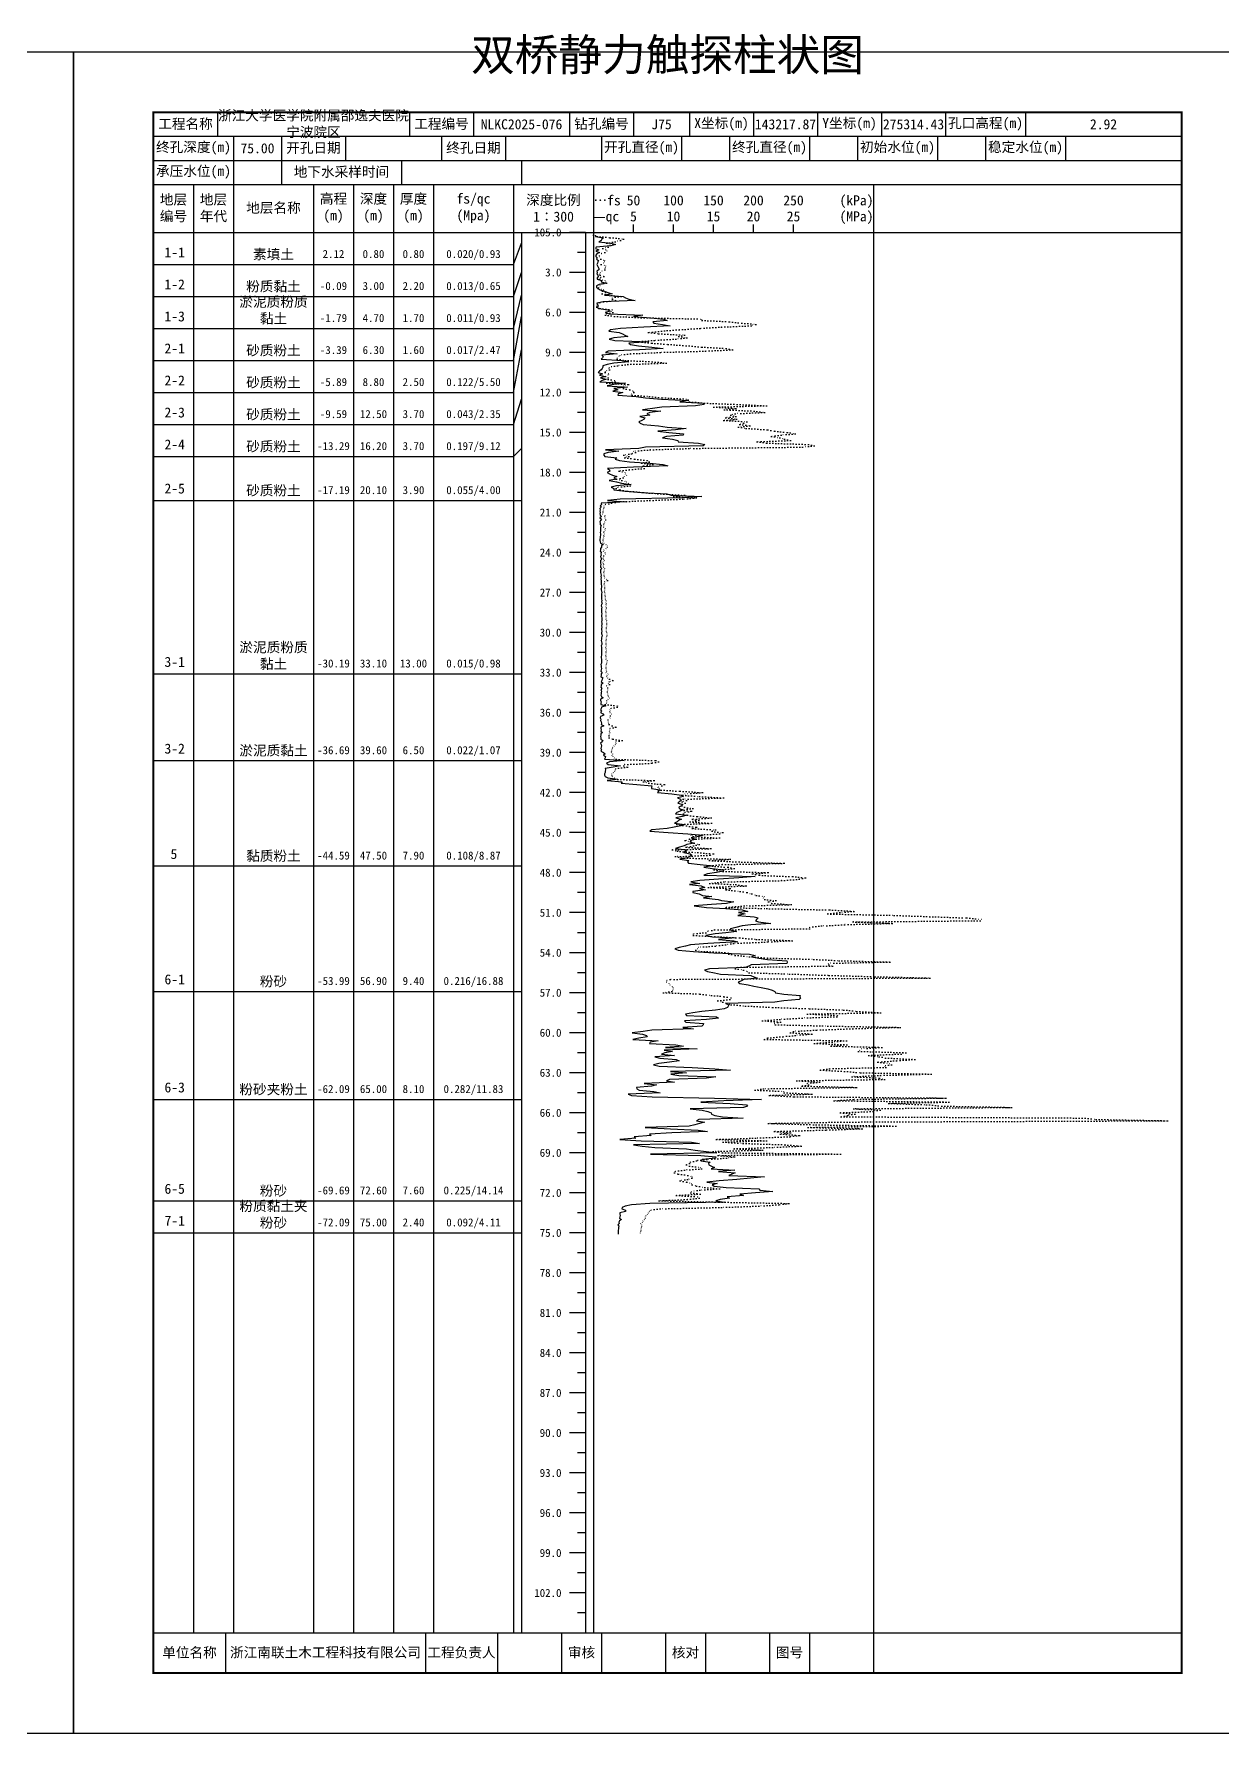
# Model space of a CAD drawing. Extents: x 297 to 65340, y 0 to 425.
# Drawn here: x 22265.1 to 22562.1, y 0 to 424.6 of the extents above; entities that cross this region are included whole.
import ezdxf
from ezdxf.enums import TextEntityAlignment as Align

# ---------------------------------------------------------------- set-up
doc = ezdxf.new("R2010")
doc.units = 0
doc.linetypes.add('DOT', pattern=[6.35, 0, -6.35])
doc.layers.add('FRAME', color=7, linetype='CONTINUOUS')
doc.layers.add('STRATUM', color=7, linetype='CONTINUOUS')
doc.styles.add('ST', font='')
doc.styles.get('ST').set_extended_font_data('SimSun')

msp = doc.modelspace()

# ---------------------------------------------------------------- linework, layer by layer
at = {"layer": 'FRAME', "color": 245, "linetype": 'Continuous'}
for points in [[(21978, 0), (22275, 0), (22275, 420), (21978, 420)], [(22275, 0), (22572, 0), (22572, 420), (22275, 420)]]:
    msp.add_lwpolyline(points, close=True, dxfattribs=at)
at = {"layer": 'FRAME', "linetype": 'Continuous', "const_width": 0.5}
msp.add_lwpolyline([(22295, 15), (22552, 15), (22552, 405), (22295, 405)], close=True, dxfattribs=at)
at = {"layer": 'FRAME', "color": 0, "linetype": 'Continuous'}
for points in [[(22311, 405), (22311, 399)], [(22359, 405), (22359, 399)], [(22375, 405), (22375, 399)], [(22399, 405), (22399, 399)], [(22415, 405), (22415, 399)], [(22429, 405), (22429, 399)], [(22445, 405), (22445, 399)], [(22461, 405), (22461, 399)], [(22477, 405), (22477, 399)], [(22493, 405), (22493, 399)], [(22513, 405), (22513, 399)], [(22552, 405), (22552, 399)], [(22295, 399), (22552, 399)], [(22315, 399), (22315, 393)], [(22327, 399), (22327, 393)], [(22343, 399), (22343, 393)], [(22367, 399), (22367, 393)], [(22383, 399), (22383, 393)], [(22407, 399), (22407, 393)], [(22427, 399), (22427, 393)], [(22439, 399), (22439, 393)], [(22459, 399), (22459, 393)], [(22471, 399), (22471, 393)], [(22491, 399), (22491, 393)], [(22503, 399), (22503, 393)], [(22523, 399), (22523, 393)], [(22552, 399), (22552, 393)], [(22295, 393), (22552, 393)], [(22315, 393), (22315, 387)], [(22327, 393), (22327, 387)], [(22357, 393), (22357, 387)], [(22387, 393), (22387, 387)], [(22295, 387), (22552, 387)], [(22305, 387), (22305, 25)], [(22315, 387), (22315, 25)], [(22335, 387), (22335, 25)], [(22345, 387), (22345, 25)], [(22355, 387), (22355, 25)], [(22365, 387), (22365, 25)], [(22385, 387), (22385, 25)], [(22405, 387), (22405, 25)], [(22475, 387), (22475, 25)], [(22295, 375), (22552, 375)], [(22387, 375), (22387, 25)], [(22403, 375), (22403, 25)], [(22415, 375), (22415, 377)], [(22425, 375), (22425, 377)], [(22435, 375), (22435, 377)], [(22445, 375), (22445, 377)], [(22455, 375), (22455, 377)], [(22295, 25), (22552, 25)], [(22313, 25), (22313, 15)], [(22363, 25), (22363, 15)], [(22381, 25), (22381, 15)], [(22397, 25), (22397, 15)], [(22407, 25), (22407, 15)], [(22423, 25), (22423, 15)], [(22433, 25), (22433, 15)], [(22449, 25), (22449, 15)], [(22459, 25), (22459, 15)], [(22475, 25), (22475, 15)]]:
    msp.add_lwpolyline(points, dxfattribs=at)
at = {"layer": 'STRATUM', "linetype": 'Continuous'}
for points in [[(22403, 375), (22399, 375)], [(22405.38, 374.33), (22405.52, 374), (22407.46, 373.67), (22407.06, 373.33), (22406.9, 373), (22406.36, 372.67), (22409.3, 372.33), (22410.48, 372), (22409.32, 371.67), (22405.7, 371.33), (22405.5, 371), (22406.32, 370.67), (22405.56, 370.33), (22406.46, 370), (22405.86, 369.67), (22405.56, 369.33), (22405.58, 369), (22405.94, 368.67), (22405.74, 368.33), (22406.22, 368), (22406.08, 367.67), (22406, 367.33), (22405.84, 367), (22406.02, 366.67), (22406.2, 366.33), (22406.34, 366), (22406.3, 365.67), (22405.86, 365.33), (22405.9, 365), (22405.8, 364.67), (22406.06, 364.33), (22406.16, 364), (22405.92, 363.67), (22405.88, 363.33), (22407.02, 363), (22406.88, 362.67), (22408.2, 362.33), (22406.38, 362), (22405.78, 361.67), (22405.76, 361.33), (22406.16, 361), (22406.66, 360.67), (22407.76, 360.33), (22408.62, 360), (22409.64, 359.67), (22407.78, 359.33), (22412.38, 359), (22413.02, 358.67), (22413.8, 358.33), (22415.38, 358), (22407.42, 357.67), (22405.84, 357.33), (22405.92, 357), (22406.22, 356.67), (22405.88, 356.33), (22406.32, 356), (22408.58, 355.67), (22409.14, 355.33), (22407.92, 355), (22408.92, 354.67), (22417.36, 354.33), (22415, 354), (22419.36, 353.67), (22422.6, 353.33), (22423.4, 353), (22419.82, 352.67), (22420.12, 352.33), (22422.28, 352), (22424.16, 351.67), (22417.62, 351.33), (22411.72, 351), (22409.22, 350.67), (22408.86, 350.33), (22411.42, 350), (22412.26, 349.67), (22412.8, 349.33), (22413.62, 349), (22410.1, 348.67), (22408.88, 348.33), (22410.36, 348), (22418.8, 347.67), (22413.8, 347.33), (22414.24, 347), (22416.28, 346.67), (22419.56, 346.33), (22422.38, 346), (22416.54, 345.67), (22408.68, 345.33), (22407.98, 345), (22410.94, 344.67), (22407.08, 344.33), (22407.42, 344), (22407.26, 343.67), (22406.94, 343.33), (22412.18, 343), (22413.82, 342.67), (22410.08, 342.33), (22408.44, 342), (22407.32, 341.67), (22407.32, 341.33), (22407.16, 341), (22406.9, 340.67), (22406.52, 340.33), (22406.18, 340), (22407.22, 339.67), (22406.5, 339.33), (22408.02, 339), (22406.76, 338.67), (22408.14, 338.33), (22407.18, 338), (22406.6, 337.67), (22412.96, 337.33), (22410.08, 337), (22408.4, 336.67), (22413.46, 336.33), (22410.06, 336), (22411.08, 335.67), (22409.8, 335.33), (22412.32, 335), (22411.16, 334.67), (22411.06, 334.33), (22415.68, 334), (22417.96, 333.67), (22421.98, 333.33), (22428.86, 333), (22426.58, 332.67), (22432.44, 332.33), (22432.66, 332), (22430.46, 331.67), (22422.06, 331.33), (22419.74, 331), (22417.26, 330.67), (22421.86, 330.33), (22419.06, 330), (22418.32, 329.67), (22419.1, 329.33), (22416.58, 329), (22417.8, 328.67), (22417.7, 328.33), (22417.08, 328), (22416.3, 327.67), (22416.7, 327.33), (22417.44, 327), (22421.28, 326.67), (22423.38, 326.33), (22428.2, 326), (22425.46, 325.67), (22421.08, 325.33), (22423.86, 325), (22427.52, 324.67), (22427.4, 324.33), (22423.28, 324), (22422.26, 323.67), (22424.76, 323.33), (22426.1, 323), (22426.2, 322.67), (22431.24, 322.33), (22432.82, 322), (22432.42, 321.67), (22417.96, 321.33), (22416.36, 321), (22408.04, 320.67), (22411.34, 320.33), (22408.64, 320), (22407.56, 319.67), (22407.6, 319.33), (22407.84, 319), (22410.8, 318.67), (22410.42, 318.33), (22411.54, 318), (22414.04, 317.67), (22419.12, 317.33), (22422.32, 317), (22423.56, 316.67), (22414.96, 316.33), (22408.46, 316), (22408.96, 315.67), (22409.06, 315.33), (22408.38, 315), (22409.02, 314.67), (22409.78, 314.33), (22410.82, 314), (22410.12, 313.67), (22410.64, 313.33), (22408.88, 313), (22410.72, 312.67), (22411.98, 312.33), (22414.4, 312), (22410.78, 311.67), (22409.38, 311.33), (22410.12, 311), (22410.06, 310.67), (22412.9, 310.33), (22417.02, 310), (22423.32, 309.67), (22424.44, 309.33), (22432.06, 309), (22427.4, 308.67), (22411.7, 308.33), (22408.52, 308), (22413.14, 307.67), (22406.88, 307.33), (22407.04, 307), (22406.68, 306.67), (22406.92, 306.33), (22406.6, 306), (22406.66, 305.67), (22406.62, 305.33), (22406.68, 305), (22406.6, 304.67), (22406.64, 304.33), (22407.04, 304), (22406.62, 303.67), (22406.96, 303.33), (22406.72, 303), (22406.6, 302.67), (22406.66, 302.33), (22406.66, 302), (22406.88, 301.67), (22406.74, 301.33), (22406.72, 301), (22406.76, 300.67), (22406.76, 300.33), (22406.66, 300), (22406.76, 299.67), (22406.76, 299.33), (22406.66, 299), (22406.64, 298.67), (22406.58, 298.33), (22406.6, 298), (22406.64, 297.67), (22406.76, 297.33), (22407.44, 297), (22407, 296.67), (22406.96, 296.33), (22406.76, 296), (22406.78, 295.67), (22406.68, 295.33), (22406.92, 295), (22406.84, 294.67), (22406.92, 294.33), (22406.74, 294), (22406.84, 293.67), (22407.1, 293.33), (22406.72, 293), (22406.76, 292.67), (22406.72, 292.33), (22406.84, 292), (22406.78, 291.67), (22406.74, 291.33), (22407.1, 291), (22406.74, 290.67), (22406.76, 290.33), (22406.78, 290), (22406.82, 289.67), (22406.88, 289.33), (22406.84, 289), (22406.92, 288.67), (22406.86, 288.33), (22406.94, 288), (22406.92, 287.67), (22406.92, 287.33), (22406.94, 287), (22406.96, 286.67), (22406.96, 286.33), (22406.92, 286), (22406.92, 285.67), (22406.98, 285.33), (22407.08, 285), (22406.98, 284.67), (22407, 284.33), (22407.02, 284), (22407, 283.67), (22407.02, 283.33), (22407.06, 283), (22407.02, 282.67), (22407.14, 282.33), (22407.04, 282), (22406.92, 281.67), (22407.1, 281.33), (22406.98, 281), (22407.02, 280.67), (22406.98, 280.33), (22407, 280), (22407.08, 279.67), (22407.02, 279.33), (22406.98, 279), (22407.06, 278.67), (22407.1, 278.33), (22407.08, 278), (22407.04, 277.67), (22407.06, 277.33), (22407.1, 277), (22407, 276.67), (22407.08, 276.33), (22407.04, 276), (22407.02, 275.67), (22407.06, 275.33), (22407.02, 275), (22407.02, 274.67), (22407.16, 274.33), (22407.08, 274), (22407.02, 273.67), (22406.98, 273.33), (22406.92, 273), (22406.98, 272.67), (22407.06, 272.33), (22407.06, 272), (22406.92, 271.67), (22406.96, 271.33), (22407, 271), (22406.98, 270.67), (22407, 270.33), (22407, 270), (22406.96, 269.67), (22407.02, 269.33), (22406.94, 269), (22406.92, 268.67), (22406.98, 268.33), (22407.02, 268), (22407.02, 267.67), (22406.98, 267.33), (22406.86, 267), (22406.92, 266.67), (22406.88, 266.33), (22407, 266), (22406.9, 265.67), (22406.82, 265.33), (22407.16, 265), (22406.92, 264.67), (22406.94, 264.33), (22406.84, 264), (22407.36, 263.67), (22407.16, 263.33), (22407.12, 263), (22406.9, 262.67), (22407.44, 262.33), (22406.9, 262), (22406.88, 261.67), (22406.86, 261.33), (22407.08, 261), (22406.82, 260.67), (22406.98, 260.33), (22406.92, 260), (22406.92, 259.67), (22406.86, 259.33), (22407.04, 259), (22407.38, 258.67), (22406.78, 258.33), (22406.74, 258), (22406.88, 257.67), (22406.82, 257.33), (22406.84, 257), (22408.08, 256.67), (22406.96, 256.33), (22406.88, 256), (22406.76, 255.67), (22406.96, 255.33), (22406.76, 255), (22407.32, 254.67), (22407.56, 254.33), (22406.72, 254), (22406.66, 253.67), (22406.8, 253.33), (22406.74, 253), (22406.88, 252.67), (22407.02, 252.33), (22406.88, 252), (22407.58, 251.67), (22406.86, 251.33), (22406.86, 251), (22406.88, 250.67), (22406.82, 250.33), (22407.24, 250), (22406.84, 249.67), (22406.8, 249.33), (22406.74, 249), (22406.84, 248.67), (22406.8, 248.33), (22407.36, 248), (22407.16, 247.67), (22406.76, 247.33), (22406.94, 247), (22406.98, 246.67), (22406.9, 246.33), (22406.84, 246), (22406.98, 245.67), (22406.82, 245.33), (22407.52, 245), (22407.94, 244.67), (22407.54, 244.33), (22408, 244), (22407.88, 243.67), (22407.76, 243.33), (22412.64, 243), (22409.04, 242.67), (22408.26, 242.33), (22408.68, 242), (22411.76, 241.67), (22409.92, 241.33), (22407.94, 241), (22407.98, 240.67), (22407.92, 240.33), (22407.88, 240), (22407.72, 239.67), (22407.74, 239.33), (22407.9, 239), (22408.56, 238.67), (22411, 238.33), (22408.42, 238), (22412.16, 237.67), (22411.92, 237.33), (22415.82, 237), (22419.56, 236.67), (22419.46, 236.33), (22419.46, 236), (22421.68, 235.67), (22421.26, 235.33), (22421.04, 235), (22424.6, 234.67), (22427.02, 234.33), (22427.52, 234), (22426, 233.67), (22426.72, 233.33), (22426.92, 233), (22426.4, 232.67), (22426.06, 232.33), (22427.3, 232), (22427, 231.67), (22426.3, 231.33), (22426.4, 231), (22427.36, 230.67), (22426.68, 230.33), (22425.82, 230), (22425.52, 229.67), (22428.44, 229.33), (22427.18, 229), (22425.6, 228.67), (22426.96, 228.33), (22426.26, 228), (22425.92, 227.67), (22425.26, 227.33), (22427.82, 227), (22426.8, 226.67), (22425.16, 226.33), (22423.44, 226), (22419.56, 225.67), (22419.1, 225.33), (22423.7, 225), (22428.56, 224.67), (22432.36, 224.33), (22431.3, 224), (22429.4, 223.67), (22430.82, 223.33), (22429.36, 223), (22429.12, 222.67), (22430.18, 222.33), (22428.34, 222), (22427.66, 221.67), (22426.46, 221.33), (22425.46, 221), (22428.4, 220.67), (22428, 220.33), (22427.62, 220), (22429.16, 219.67), (22429.6, 219.33), (22429.1, 219), (22428.38, 218.67), (22426.6, 218.33), (22428.8, 218), (22428.5, 217.67), (22428.72, 217.33), (22431.68, 217), (22434.84, 216.67), (22432.62, 216.33), (22434.7, 216), (22437.62, 215.67), (22437.38, 215.33), (22435.72, 215), (22433.5, 214.67), (22432.58, 214.33), (22445.38, 214), (22441.3, 213.67), (22436.28, 213.33), (22431.62, 213), (22429.32, 212.67), (22431.62, 212.33), (22429, 212), (22431.92, 211.67), (22432.82, 211.33), (22431.5, 211), (22432.96, 210.67), (22429.82, 210.33), (22429.84, 210), (22431.42, 209.67), (22432.28, 209.33), (22434.62, 209), (22432.52, 208.67), (22436.16, 208.33), (22437.04, 208), (22440.06, 207.67), (22438.22, 207.33), (22434.54, 207), (22430.14, 206.67), (22433.26, 206.33), (22438.08, 206), (22442.18, 205.67), (22443.58, 205.33), (22441.28, 205), (22442.88, 204.67), (22441.06, 204.33), (22445.2, 204), (22446.18, 203.67), (22445.76, 203.33), (22445.5, 203), (22446.22, 202.67), (22449.34, 202.33), (22444.3, 202), (22442.2, 201.67), (22440.6, 201.33), (22439.24, 201), (22439.14, 200.67), (22440.76, 200.33), (22438.06, 200), (22435.44, 199.67), (22433.12, 199.33), (22434.78, 199), (22440.42, 198.67), (22436.24, 198.33), (22440.08, 198), (22441.12, 197.67), (22433.56, 197.33), (22429.22, 197), (22428, 196.67), (22426.42, 196.33), (22425.36, 196), (22426.16, 195.67), (22429.98, 195.33), (22435.12, 195), (22444.04, 194.67), (22445.44, 194.33), (22444.48, 194), (22446.34, 193.67), (22448.5, 193.33), (22453.32, 193), (22453.4, 192.67), (22453.34, 192.33), (22444.4, 192), (22443.82, 191.67), (22442.92, 191.33), (22433.98, 191), (22432.76, 190.67), (22433.54, 190.33), (22435.28, 190), (22436.78, 189.67), (22444.3, 189.33), (22445.08, 189), (22445.98, 188.67), (22442.6, 188.33), (22441.96, 188), (22441.18, 187.67), (22441.62, 187.33), (22443.66, 187), (22445.12, 186.67), (22446.9, 186.33), (22448.56, 186), (22449.7, 185.67), (22450.3, 185.33), (22450.5, 185), (22452.6, 184.67), (22456.7, 184.33), (22456.56, 184), (22456.74, 183.67), (22456.4, 183.33), (22452.6, 183), (22450.3, 182.67), (22438.08, 182.33), (22438.82, 182), (22438.7, 181.67), (22438.46, 181.33), (22437.66, 181), (22435.54, 180.67), (22432.06, 180.33), (22429.84, 180), (22428, 179.67), (22428.28, 179.33), (22435.78, 179), (22436.28, 178.67), (22433.22, 178.33), (22427.74, 178), (22428.12, 177.67), (22432.48, 177.33), (22432.4, 177), (22432.1, 176.67), (22427.3, 176.33), (22429.98, 176), (22419.6, 175.67), (22417.42, 175.33), (22414.64, 175), (22417.22, 174.67), (22418.24, 174.33), (22418.38, 174), (22416.34, 173.67), (22414.86, 173.33), (22421.16, 173), (22419.16, 172.67), (22418.98, 172.33), (22425.6, 172), (22427.52, 171.67), (22422.96, 171.33), (22430.94, 171), (22422.68, 170.67), (22424.72, 170.33), (22422.82, 170), (22422, 169.67), (22425.28, 169.33), (22420.34, 169), (22421.62, 168.67), (22425.66, 168.33), (22426.4, 168), (22424, 167.67), (22421.34, 167.33), (22419.96, 167), (22421.38, 166.67), (22429.64, 166.33), (22435.3, 166), (22439.26, 165.67), (22424.22, 165.33), (22428.28, 165), (22424.3, 164.67), (22426.3, 164.33), (22435.62, 164), (22433.24, 163.67), (22424, 163.33), (22423.22, 163), (22425.22, 162.67), (22417.68, 162.33), (22420.72, 162), (22419.46, 161.67), (22415.76, 161.33), (22415.82, 161), (22416.44, 160.67), (22420.08, 160.33), (22421.64, 160), (22413.66, 159.67), (22414.54, 159.33), (22419.68, 159), (22435.24, 158.67), (22447, 158.33), (22437.6, 158), (22431.8, 157.67), (22439.2, 157.33), (22443.28, 157), (22443.5, 156.67), (22442.5, 156.33), (22429.2, 156), (22432.14, 155.67), (22433.6, 155.33), (22434.44, 155), (22434.54, 154.67), (22435.32, 154.33), (22437.26, 154), (22442.4, 153.67), (22431.3, 153.33), (22430.78, 153), (22432.72, 152.67), (22431.46, 152.33), (22430.36, 152), (22428.94, 151.67), (22417.88, 151.33), (22424.22, 151), (22431.2, 150.67), (22433.5, 150.33), (22424.6, 150), (22418.96, 149.67), (22419.38, 149.33), (22415.2, 149), (22415.6, 148.67), (22411.56, 148.33), (22416.94, 148), (22429.46, 147.67), (22431.46, 147.33), (22415, 147), (22417.14, 146.67), (22420.32, 146.33), (22428.28, 146), (22430.44, 145.67), (22433.18, 145.33), (22435.86, 145), (22419.28, 144.67), (22431.8, 144.33), (22435.6, 144), (22435.52, 143.67), (22432.26, 143.33), (22431.8, 143), (22434.2, 142.67), (22433.74, 142.33), (22433.8, 142), (22434.46, 141.67), (22435.24, 141.33), (22434.42, 141), (22440.36, 140.67), (22436.26, 140.33), (22440.42, 140), (22439.6, 139.67), (22438.8, 139.33), (22447.74, 139), (22444.22, 138.67), (22440.82, 138.33), (22436.4, 138), (22433.34, 137.67), (22435.92, 137.33), (22434.7, 137), (22435.14, 136.67), (22438.14, 136.33), (22446.36, 136), (22446.6, 135.67), (22449.82, 135.33), (22445.5, 135), (22441.62, 134.67), (22442.54, 134.33), (22438.38, 134), (22439.04, 133.67), (22436.66, 133.33), (22435.58, 133), (22437.74, 132.67), (22419.12, 132.33), (22414.46, 132), (22412.94, 131.67), (22412.14, 131.33), (22412.12, 131), (22412.98, 130.67), (22413.02, 130.33), (22411.6, 130), (22411.6, 129.67), (22411.64, 129.33), (22411.6, 129), (22411.48, 128.67), (22412.02, 128.33), (22411.54, 128), (22411.36, 127.67), (22411.42, 127.33), (22411.1, 127), (22411.32, 126.67), (22411.22, 126.33), (22411.24, 126), (22411.2, 125.67), (22411.18, 125.33), (22411.16, 125), (22411.14, 124.67)], [(22385, 367), (22387, 372.33)], [(22403, 370), (22401, 370)], [(22295, 367), (22305, 367)], [(22305, 367), (22315, 367)], [(22315, 367), (22335, 367)], [(22335, 367), (22345, 367)], [(22345, 367), (22355, 367)], [(22355, 367), (22365, 367)], [(22365, 367), (22385, 367)], [(22385, 359), (22387, 365)], [(22403, 365), (22399, 365)], [(22295, 359), (22305, 359)], [(22305, 359), (22315, 359)], [(22315, 359), (22335, 359)], [(22335, 359), (22345, 359)], [(22345, 359), (22355, 359)], [(22355, 359), (22365, 359)], [(22365, 359), (22385, 359)], [(22385, 351), (22387, 359.33)], [(22403, 360), (22401, 360)], [(22385, 343), (22387, 354)], [(22403, 355), (22399, 355)], [(22295, 351), (22305, 351)], [(22305, 351), (22315, 351)], [(22315, 351), (22335, 351)], [(22335, 351), (22345, 351)], [(22345, 351), (22355, 351)], [(22355, 351), (22365, 351)], [(22365, 351), (22385, 351)], [(22403, 350), (22401, 350)], [(22385, 335), (22387, 345.67)], [(22403, 345), (22399, 345)], [(22295, 343), (22305, 343)], [(22305, 343), (22315, 343)], [(22315, 343), (22335, 343)], [(22335, 343), (22345, 343)], [(22345, 343), (22355, 343)], [(22355, 343), (22365, 343)], [(22365, 343), (22385, 343)], [(22403, 340), (22401, 340)], [(22295, 335), (22305, 335)], [(22305, 335), (22315, 335)], [(22315, 335), (22335, 335)], [(22335, 335), (22345, 335)], [(22345, 335), (22355, 335)], [(22355, 335), (22365, 335)], [(22365, 335), (22385, 335)], [(22385, 327), (22387, 333.33)], [(22403, 335), (22399, 335)], [(22295, 327), (22305, 327)], [(22305, 327), (22315, 327)], [(22315, 327), (22335, 327)], [(22335, 327), (22345, 327)], [(22345, 327), (22355, 327)], [(22355, 327), (22365, 327)], [(22365, 327), (22385, 327)], [(22403, 330), (22401, 330)], [(22403, 325), (22399, 325)], [(22295, 319), (22305, 319)], [(22305, 319), (22315, 319)], [(22315, 319), (22335, 319)], [(22335, 319), (22345, 319)], [(22345, 319), (22355, 319)], [(22355, 319), (22365, 319)], [(22365, 319), (22385, 319)], [(22385, 319), (22387, 321)], [(22403, 320), (22401, 320)], [(22403, 315), (22399, 315)], [(22403, 310), (22401, 310)], [(22295, 308), (22305, 308)], [(22305, 308), (22315, 308)], [(22315, 308), (22335, 308)], [(22335, 308), (22345, 308)], [(22345, 308), (22355, 308)], [(22355, 308), (22365, 308)], [(22365, 308), (22385, 308)], [(22385, 308), (22387, 308)], [(22403, 305), (22399, 305)], [(22403, 300), (22401, 300)], [(22403, 295), (22399, 295)], [(22403, 290), (22401, 290)], [(22403, 285), (22399, 285)], [(22403, 280), (22401, 280)], [(22403, 275), (22399, 275)], [(22403, 270), (22401, 270)], [(22295, 264.67), (22305, 264.67)], [(22305, 264.67), (22315, 264.67)], [(22315, 264.67), (22335, 264.67)], [(22335, 264.67), (22345, 264.67)], [(22345, 264.67), (22355, 264.67)], [(22355, 264.67), (22365, 264.67)], [(22365, 264.67), (22385, 264.67)], [(22385, 264.67), (22387, 264.67)], [(22403, 265), (22399, 265)], [(22403, 260), (22401, 260)], [(22403, 255), (22399, 255)], [(22403, 250), (22401, 250)], [(22295, 243), (22305, 243)], [(22305, 243), (22315, 243)], [(22315, 243), (22335, 243)], [(22335, 243), (22345, 243)], [(22345, 243), (22355, 243)], [(22355, 243), (22365, 243)], [(22365, 243), (22385, 243)], [(22385, 243), (22387, 243)], [(22403, 245), (22399, 245)], [(22403, 240), (22401, 240)], [(22403, 235), (22399, 235)], [(22403, 230), (22401, 230)], [(22403, 225), (22399, 225)], [(22295, 216.67), (22305, 216.67)], [(22305, 216.67), (22315, 216.67)], [(22315, 216.67), (22335, 216.67)], [(22335, 216.67), (22345, 216.67)], [(22345, 216.67), (22355, 216.67)], [(22355, 216.67), (22365, 216.67)], [(22365, 216.67), (22385, 216.67)], [(22385, 216.67), (22387, 216.67)], [(22403, 220), (22401, 220)], [(22403, 215), (22399, 215)], [(22403, 210), (22401, 210)], [(22403, 205), (22399, 205)], [(22403, 200), (22401, 200)], [(22403, 195), (22399, 195)], [(22403, 190), (22401, 190)], [(22295, 185.33), (22305, 185.33)], [(22305, 185.33), (22315, 185.33)], [(22315, 185.33), (22335, 185.33)], [(22335, 185.33), (22345, 185.33)], [(22345, 185.33), (22355, 185.33)], [(22355, 185.33), (22365, 185.33)], [(22365, 185.33), (22385, 185.33)], [(22385, 185.33), (22387, 185.33)], [(22403, 185), (22399, 185)], [(22403, 180), (22401, 180)], [(22403, 175), (22399, 175)], [(22403, 170), (22401, 170)], [(22403, 165), (22399, 165)], [(22295, 158.33), (22305, 158.33)], [(22305, 158.33), (22315, 158.33)], [(22315, 158.33), (22335, 158.33)], [(22335, 158.33), (22345, 158.33)], [(22345, 158.33), (22355, 158.33)], [(22355, 158.33), (22365, 158.33)], [(22365, 158.33), (22385, 158.33)], [(22385, 158.33), (22387, 158.33)], [(22403, 160), (22401, 160)], [(22403, 155), (22399, 155)], [(22403, 150), (22401, 150)], [(22403, 145), (22399, 145)], [(22403, 140), (22401, 140)], [(22295, 133), (22305, 133)], [(22305, 133), (22315, 133)], [(22315, 133), (22335, 133)], [(22335, 133), (22345, 133)], [(22345, 133), (22355, 133)], [(22355, 133), (22365, 133)], [(22365, 133), (22385, 133)], [(22385, 133), (22387, 133)], [(22403, 135), (22399, 135)], [(22403, 130), (22401, 130)], [(22295, 125), (22305, 125)], [(22305, 125), (22315, 125)], [(22315, 125), (22335, 125)], [(22335, 125), (22345, 125)], [(22345, 125), (22355, 125)], [(22355, 125), (22365, 125)], [(22365, 125), (22385, 125)], [(22385, 125), (22387, 125)], [(22403, 125), (22399, 125)], [(22403, 120), (22401, 120)], [(22403, 115), (22399, 115)], [(22403, 110), (22401, 110)], [(22403, 105), (22399, 105)], [(22403, 100), (22401, 100)], [(22403, 95), (22399, 95)], [(22403, 90), (22401, 90)], [(22403, 85), (22399, 85)], [(22403, 80), (22401, 80)], [(22403, 75), (22399, 75)], [(22403, 70), (22401, 70)], [(22403, 65), (22399, 65)], [(22403, 60), (22401, 60)], [(22403, 55), (22399, 55)], [(22403, 50), (22401, 50)], [(22403, 45), (22399, 45)], [(22403, 40), (22401, 40)], [(22403, 35), (22399, 35)], [(22403, 30), (22401, 30)]]:
    msp.add_lwpolyline(points, dxfattribs=at)
at = {"layer": 'STRATUM', "linetype": 'DOT', "ltscale": 0.1}
msp.add_lwpolyline([(22405, 374.33), (22405.9, 374), (22409.18, 373.67), (22412.52, 373.33), (22411.78, 373), (22410.44, 372.67), (22408.36, 372.33), (22409.78, 372), (22409.16, 371.67), (22408.7, 371.33), (22407.36, 371), (22408.08, 370.67), (22408.44, 370.33), (22407.8, 370), (22406.98, 369.67), (22406.42, 369.33), (22406.46, 369), (22406.38, 368.67), (22406.8, 368.33), (22407.74, 368), (22407.82, 367.67), (22407.5, 367.33), (22406.94, 367), (22407.98, 366.67), (22407.96, 366.33), (22407.84, 366), (22407.8, 365.67), (22407.14, 365.33), (22406.76, 365), (22406.5, 364.67), (22406.7, 364.33), (22407.56, 364), (22406.72, 363.67), (22406.52, 363.33), (22407.84, 363), (22407.96, 362.67), (22408.26, 362.33), (22407.18, 362), (22406.7, 361.67), (22406.22, 361.33), (22406.2, 361), (22407.6, 360.67), (22407.22, 360.33), (22407.96, 360), (22407.18, 359.67), (22408.74, 359.33), (22411.88, 359), (22409.64, 358.67), (22409.78, 358.33), (22410.5, 358), (22407.54, 357.67), (22406.62, 357.33), (22406.18, 357), (22405.78, 356.67), (22405.84, 356.33), (22406.64, 356), (22409.72, 355.67), (22409.4, 355.33), (22409.8, 355), (22408.26, 354.67), (22407.96, 354.33), (22410.26, 354), (22416.94, 353.67), (22431.98, 353.33), (22432.14, 353), (22439, 352.67), (22442.12, 352.33), (22445.58, 352), (22444.42, 351.67), (22437.04, 351.33), (22431.62, 351), (22426.38, 350.67), (22421.96, 350.33), (22418.78, 350), (22421.36, 349.67), (22427.78, 349.33), (22426.36, 349), (22428.34, 348.67), (22425.62, 348.33), (22420.2, 348), (22415.7, 347.67), (22419.64, 347.33), (22423.66, 347), (22428.2, 346.67), (22432.14, 346.33), (22438.16, 346), (22439.78, 345.67), (22433.04, 345.33), (22421.68, 345), (22414.22, 344.67), (22411.62, 344.33), (22411.38, 344), (22410.92, 343.67), (22410.92, 343.33), (22412.96, 343), (22419.68, 342.67), (22423.18, 342.33), (22413.62, 342), (22411, 341.67), (22408.92, 341.33), (22408.82, 341), (22409.02, 340.67), (22407.88, 340.33), (22407.94, 340), (22408.82, 339.67), (22408.64, 339.33), (22408, 339), (22408.68, 338.67), (22407.96, 338.33), (22410.28, 338), (22410.42, 337.67), (22408.32, 337.33), (22413.72, 337), (22412.5, 336.67), (22412.54, 336.33), (22412.46, 336), (22414.06, 335.67), (22415.04, 335.33), (22415.08, 335), (22414.42, 334.67), (22414.7, 334.33), (22419.02, 334), (22422.24, 333.67), (22428.56, 333.33), (22428.6, 333), (22429.02, 332.67), (22432.74, 332.33), (22440.94, 332), (22448.24, 331.67), (22435.08, 331.33), (22440.56, 331), (22437.72, 330.67), (22445.14, 330.33), (22447.72, 330), (22440.42, 329.67), (22439.32, 329.33), (22440.62, 329), (22438.1, 328.67), (22440.72, 328.33), (22437.58, 328), (22443.32, 327.67), (22442.52, 327.33), (22441.62, 327), (22444.08, 326.67), (22441.24, 326.33), (22443.14, 326), (22448.62, 325.67), (22450.32, 325.33), (22453.48, 325), (22455.38, 324.67), (22451.88, 324.33), (22449.52, 324), (22451.54, 323.67), (22452.74, 323.33), (22454.26, 323), (22445.92, 322.67), (22448.34, 322.33), (22458.74, 322), (22460.18, 321.67), (22457.28, 321.33), (22428.84, 321), (22419.2, 320.67), (22415.02, 320.33), (22415.5, 320), (22414.54, 319.67), (22412.62, 319.33), (22413.84, 319), (22412.86, 318.67), (22415.36, 318.33), (22418.54, 318), (22418.92, 317.67), (22417.12, 317.33), (22419.84, 317), (22417.36, 316.67), (22417.12, 316.33), (22417.68, 316), (22413.9, 315.67), (22411.4, 315.33), (22412.8, 315), (22412.92, 314.67), (22413.34, 314.33), (22412.7, 314), (22412.4, 313.67), (22410.68, 313.33), (22412.1, 313), (22413.24, 312.67), (22413.84, 312.33), (22413.56, 312), (22414.2, 311.67), (22410.96, 311.33), (22410.64, 311), (22411.66, 310.67), (22413.52, 310.33), (22417.5, 310), (22421.12, 309.67), (22427.72, 309.33), (22425.06, 309), (22430.66, 308.67), (22427.3, 308.33), (22419.12, 308), (22411.14, 307.67), (22409.52, 307.33), (22408.02, 307), (22407.56, 306.67), (22407.6, 306.33), (22407.52, 306), (22407.42, 305.67), (22407.36, 305.33), (22407.34, 305), (22407.28, 304.67), (22407.84, 304.33), (22407.74, 304), (22407.8, 303.67), (22408.02, 303.33), (22408.04, 303), (22407.84, 302.67), (22407.62, 302.33), (22407.46, 302), (22407.5, 301.67), (22407.52, 301.33), (22407.98, 301), (22407.9, 300.67), (22407.62, 300.33), (22407.46, 300), (22407.7, 299.67), (22407.48, 299.33), (22407.56, 299), (22407.56, 298.67), (22407.38, 298.33), (22407.32, 298), (22407.36, 297.67), (22407.6, 297.33), (22408.1, 297), (22408.42, 296.67), (22408.44, 296.33), (22408.18, 296), (22407.66, 295.67), (22407.42, 295.33), (22407.86, 295), (22407.98, 294.67), (22407.48, 294.33), (22407.5, 294), (22407.44, 293.67), (22407.5, 293.33), (22407.74, 293), (22407.36, 292.67), (22407.42, 292.33), (22407.5, 292), (22407.42, 291.67), (22407.5, 291.33), (22407.74, 291), (22407.64, 290.67), (22407.6, 290.33), (22407.46, 290), (22407.56, 289.67), (22407.56, 289.33), (22407.68, 289), (22407.74, 288.67), (22408.26, 288.33), (22408.5, 288), (22407.76, 287.67), (22407.7, 287.33), (22407.62, 287), (22407.78, 286.67), (22407.74, 286.33), (22407.78, 286), (22407.74, 285.67), (22407.7, 285.33), (22407.74, 285), (22407.8, 284.67), (22407.84, 284.33), (22407.88, 284), (22407.88, 283.67), (22407.94, 283.33), (22408.12, 283), (22408.12, 282.67), (22408.16, 282.33), (22408.08, 282), (22408.12, 281.67), (22408.18, 281.33), (22408.26, 281), (22407.96, 280.67), (22407.98, 280.33), (22408.06, 280), (22408.08, 279.67), (22408.12, 279.33), (22408.12, 279), (22408.12, 278.67), (22408.12, 278.33), (22408.22, 278), (22408.3, 277.67), (22408.26, 277.33), (22408.26, 277), (22408.26, 276.67), (22408.2, 276.33), (22408.2, 276), (22408.18, 275.67), (22408.14, 275.33), (22408.22, 275), (22408.32, 274.67), (22408.36, 274.33), (22408.28, 274), (22408.18, 273.67), (22408.14, 273.33), (22408.1, 273), (22408.08, 272.67), (22408.1, 272.33), (22408.06, 272), (22408.18, 271.67), (22408.04, 271.33), (22408.12, 271), (22408.22, 270.67), (22408.1, 270.33), (22408.08, 270), (22408.06, 269.67), (22408.02, 269.33), (22408.08, 269), (22408.06, 268.67), (22408.12, 268.33), (22408.44, 268), (22408.36, 267.67), (22408.32, 267.33), (22408.16, 267), (22408.06, 266.67), (22408.08, 266.33), (22408.08, 266), (22408.16, 265.67), (22408.3, 265.33), (22408.12, 265), (22408.68, 264.67), (22408.4, 264.33), (22408.26, 264), (22408.54, 263.67), (22408.96, 263.33), (22409.82, 263), (22408.88, 262.67), (22408.7, 262.33), (22409.02, 262), (22408.26, 261.67), (22408.46, 261.33), (22408.5, 261), (22408.54, 260.67), (22408.42, 260.33), (22408.42, 260), (22408.48, 259.67), (22408.58, 259.33), (22408.64, 259), (22409.02, 258.67), (22408.68, 258.33), (22408.26, 258), (22408.26, 257.67), (22408.26, 257.33), (22407.92, 257), (22411.02, 256.67), (22410.92, 256.33), (22409.24, 256), (22409.16, 255.67), (22408.98, 255.33), (22409.12, 255), (22409.5, 254.67), (22409.2, 254.33), (22409.14, 254), (22409.14, 253.67), (22408.62, 253.33), (22408.58, 253), (22408.68, 252.67), (22408.78, 252.33), (22408.88, 252), (22409.64, 251.67), (22410.6, 251.33), (22409.08, 251), (22408.98, 250.67), (22408.94, 250.33), (22409.16, 250), (22408.92, 249.67), (22408.84, 249.33), (22408.86, 249), (22408.9, 248.67), (22409.94, 248.33), (22412.14, 248), (22410.62, 247.67), (22410.68, 247.33), (22410.46, 247), (22410.18, 246.67), (22409.82, 246.33), (22409.72, 246), (22409.54, 245.67), (22409.46, 245.33), (22409.42, 245), (22409.78, 244.67), (22409.58, 244.33), (22409.8, 244), (22410.14, 243.67), (22410.68, 243.33), (22420.56, 243), (22421.24, 242.67), (22419.48, 242.33), (22412.78, 242), (22412.58, 241.67), (22413.46, 241.33), (22410.48, 241), (22410.44, 240.67), (22410.34, 240.33), (22409.98, 240), (22409.5, 239.67), (22409.54, 239.33), (22409.64, 239), (22410.2, 238.67), (22410.38, 238.33), (22420.16, 238), (22417.46, 237.67), (22418.84, 237.33), (22422.78, 237), (22422.06, 236.67), (22421.12, 236.33), (22421.44, 236), (22421.2, 235.67), (22426.7, 235.33), (22432.24, 235), (22427.88, 234.67), (22427.32, 234.33), (22431.52, 234), (22437.5, 233.67), (22427.4, 233.33), (22428.26, 233), (22427.14, 232.67), (22427.88, 232.33), (22427.16, 232), (22427.06, 231.67), (22427.76, 231.33), (22429.86, 231), (22426.94, 230.67), (22429.46, 230.33), (22427.72, 230), (22427.52, 229.67), (22428.52, 229.33), (22431, 229), (22434.38, 228.67), (22429.76, 228.33), (22431.34, 228), (22429.16, 227.67), (22434.46, 227.33), (22425.86, 227), (22428.26, 226.67), (22430.76, 226.33), (22429.74, 226), (22435.5, 225.67), (22434.64, 225.33), (22437.34, 225), (22436.46, 224.67), (22429.32, 224.33), (22429.9, 224), (22436.46, 223.67), (22428.96, 223.33), (22427.94, 223), (22429.32, 222.67), (22430.2, 222.33), (22431.42, 222), (22429.98, 221.67), (22428.18, 221.33), (22434.36, 221), (22424.72, 220.67), (22425.96, 220.33), (22431.08, 220), (22435.02, 219.67), (22434.08, 219.33), (22425.5, 219), (22427, 218.67), (22439.2, 218.33), (22433.98, 218), (22441.38, 217.67), (22452.7, 217.33), (22437.14, 217), (22433.98, 216.67), (22438.64, 216.33), (22440.2, 216), (22435.18, 215.67), (22436.68, 215.33), (22448.66, 215), (22444.78, 214.67), (22446.48, 214.33), (22454.82, 214), (22458, 213.67), (22456.44, 213.33), (22452, 213), (22437.58, 212.67), (22434.08, 212.33), (22440.62, 212), (22443.2, 211.67), (22433.72, 211.33), (22439.14, 211), (22438.16, 210.67), (22441.7, 210.33), (22443.4, 210), (22444.62, 209.67), (22445.72, 209.33), (22447.72, 209), (22447.38, 208.67), (22447.8, 208.33), (22450.6, 208), (22448.76, 207.67), (22449.6, 207.33), (22454.4, 207), (22442.68, 206.67), (22438.14, 206.33), (22448.3, 206), (22464.04, 205.67), (22470.12, 205.33), (22466.56, 205), (22463.6, 204.67), (22480.2, 204.33), (22489.06, 204), (22498.34, 203.67), (22501.96, 203.33), (22501.66, 203), (22469.88, 202.67), (22479.68, 202.33), (22467.72, 202), (22462.02, 201.67), (22458.96, 201.33), (22458.96, 201), (22435.28, 200.67), (22433.46, 200.33), (22433.1, 200), (22429.88, 199.67), (22430.04, 199.33), (22435.42, 199), (22441.62, 198.67), (22445.72, 198.33), (22454.7, 198), (22448.52, 197.67), (22440.04, 197.33), (22437.96, 197), (22435.42, 196.67), (22431.32, 196.33), (22431, 196), (22430.58, 195.67), (22431.98, 195.33), (22438.64, 195), (22438.8, 194.67), (22440.42, 194.33), (22443.98, 194), (22448.52, 193.67), (22460.12, 193.33), (22466.38, 193), (22479.06, 192.67), (22463.68, 192.33), (22463.84, 192), (22464.72, 191.67), (22440.52, 191.33), (22440.48, 191), (22442.5, 190.67), (22443.4, 190.33), (22443.88, 190), (22453.98, 189.67), (22463.94, 189.33), (22475.4, 189), (22489.1, 188.67), (22424.14, 188.33), (22423.28, 188), (22423.22, 187.67), (22423.8, 187.33), (22424.1, 187), (22424.64, 186.67), (22424.82, 186.33), (22424.92, 186), (22424.8, 185.67), (22424.56, 185.33), (22422.54, 185), (22431.7, 184.67), (22434.5, 184.33), (22437.68, 184), (22439.46, 183.67), (22439.06, 183.33), (22436.1, 183), (22437.32, 182.67), (22438.3, 182.33), (22439.44, 182), (22443, 181.67), (22449.82, 181.33), (22459.04, 181), (22467.56, 180.67), (22470.86, 180.33), (22476.78, 180), (22458.5, 179.67), (22466.1, 179.33), (22465.82, 179), (22457.14, 178.67), (22451.62, 178.33), (22447.24, 178), (22451.76, 177.67), (22450.14, 177.33), (22450.52, 177), (22463.58, 176.67), (22481.7, 176.33), (22469.8, 176), (22460.7, 175.67), (22455.02, 175.33), (22454.22, 175), (22459.6, 174.67), (22455.44, 174.33), (22452.3, 174), (22448.46, 173.67), (22447.74, 173.33), (22468.22, 173), (22464.66, 172.67), (22460.22, 172.33), (22468.3, 172), (22464.4, 171.67), (22477.08, 171.33), (22472.06, 171), (22471.6, 170.67), (22471.28, 170.33), (22483.12, 170), (22481.92, 169.67), (22473.8, 169.33), (22476.42, 169), (22478, 168.67), (22485.34, 168.33), (22480.76, 168), (22476.1, 167.67), (22479.02, 167.33), (22479.48, 167), (22477.84, 166.67), (22478.12, 166.33), (22464.02, 166), (22461.76, 165.67), (22467.76, 165.33), (22471.8, 165), (22489.44, 164.67), (22476.78, 164.33), (22469.64, 164), (22476.52, 163.67), (22477.76, 163.33), (22455.8, 163), (22461.5, 162.67), (22458.32, 162.33), (22458.74, 162), (22457.2, 161.67), (22470.78, 161.33), (22447.52, 161), (22445.4, 160.67), (22452.48, 160.33), (22452.66, 160), (22459.58, 159.67), (22449, 159.33), (22455.24, 159), (22493.04, 158.67), (22469.88, 158.33), (22465.14, 158), (22493.86, 157.67), (22478.8, 157.33), (22488.26, 157), (22492.12, 156.67), (22509.5, 156.33), (22470.08, 156), (22476.64, 155.67), (22474.9, 155.33), (22466.76, 155), (22470.32, 154.67), (22468.46, 154.33), (22466.9, 154), (22527.94, 153.67), (22530.64, 153.33), (22548.5, 153), (22466.82, 152.67), (22448.78, 152.33), (22459.96, 152), (22480.58, 151.67), (22458.7, 151.33), (22472.2, 151), (22462.96, 150.67), (22450.28, 150.33), (22454.26, 150), (22451.76, 149.67), (22456.48, 149.33), (22454.12, 149), (22445.52, 148.67), (22435.76, 148.33), (22448.28, 148), (22437.4, 147.67), (22442.42, 147.33), (22452.88, 147), (22456.88, 146.67), (22449.76, 146.33), (22440.18, 146), (22447.24, 145.67), (22434.88, 145.33), (22437.28, 145), (22466.72, 144.67), (22436.2, 144.33), (22440.26, 144), (22438.26, 143.67), (22433.32, 143.33), (22430.76, 143), (22429.16, 142.67), (22428.96, 142.33), (22428.28, 142), (22429, 141.67), (22431.68, 141.33), (22432.04, 141), (22427.74, 140.67), (22425.42, 140.33), (22425.22, 140), (22426.26, 139.67), (22428.6, 139.33), (22429.68, 139), (22429.6, 138.67), (22428.52, 138.33), (22426.68, 138), (22428.3, 137.67), (22429.44, 137.33), (22429.7, 137), (22430.76, 136.67), (22432.84, 136.33), (22436.5, 136), (22431.62, 135.67), (22429.48, 135.33), (22429.34, 135), (22431.68, 134.67), (22425.74, 134.33), (22431, 134), (22431.42, 133.67), (22428.38, 133.33), (22421.42, 133), (22436.46, 132.67), (22453.84, 132.33), (22451.32, 132), (22446.34, 131.67), (22437.04, 131.33), (22421.66, 131), (22419.2, 130.67), (22418.96, 130.33), (22418.72, 130), (22418.52, 129.67), (22418.16, 129.33), (22417.9, 129), (22417.92, 128.67), (22417.76, 128.33), (22417.38, 128), (22417.22, 127.67), (22416.76, 127.33), (22417.02, 127), (22416.98, 126.67), (22416.98, 126.33), (22416.86, 126), (22416.82, 125.67), (22416.76, 125.33), (22416.66, 125), (22416.66, 124.67)], dxfattribs=at)

# ---------------------------------------------------------------- texts
at = {"layer": 'FRAME', "style": 'ST'}
msp.add_text('双桥静力触探柱状图', height=8, dxfattribs=at).set_placement((22423.5, 413), align=Align.BOTTOM_CENTER)
for s, p in [('…fs', (22405, 383)), ('—qc', (22405, 379))]:
    msp.add_text(s, height=2.5, dxfattribs=at).set_placement(p, align=Align.MIDDLE_LEFT)
for s, p in [('50', (22415, 383)), ('100', (22425, 383)), ('150', (22435, 383)), ('200', (22445, 383)), ('250', (22455, 383)), ('5', (22415, 379)), ('10', (22425, 379)), ('15', (22435, 379)), ('20', (22445, 379)), ('25', (22455, 379))]:
    msp.add_text(s, height=2.5, dxfattribs=at).set_placement(p, align=Align.MIDDLE_CENTER)
for s, p in [('(kPa)', (22475, 383)), ('(MPa)', (22475, 379))]:
    msp.add_text(s, height=2.5, dxfattribs=at).set_placement(p, align=Align.MIDDLE_RIGHT)
at = {"layer": 'FRAME', "char_height": 2.5, "attachment_point": 5, "style": 'ST'}
for s, insert, width in [('工程名称', (22303, 402), 16), ('浙江大学医学院附属邵逸夫医院宁波院区', (22335, 402), 48), ('工程编号', (22367, 402), 16), ('钻孔编号', (22407, 402), 16), ('X坐标(m)', (22437, 402), 16), ('Y坐标(m)', (22469, 402), 16), ('孔口高程(m)', (22503, 402), 20), ('NLKC2025-076', (22387, 402), 24), ('J75', (22422, 402), 14), ('143217.87', (22453, 402), 16), ('275314.43', (22485, 402), 16), ('2.92', (22532.5, 402), 39), ('终孔深度(m)', (22305, 396), 20), ('75.00', (22321, 396), 12), ('开孔日期', (22335, 396), 16), ('终孔日期', (22375, 396), 16), ('开孔直径(m)', (22417, 396), 20), ('终孔直径(m)', (22449, 396), 20), ('初始水位(m)', (22481, 396), 20), ('稳定水位(m)', (22513, 396), 20), ('承压水位(m)', (22305, 390), 20), ('地下水采样时间', (22342, 390), 30), ('地层编号', (22300, 381), 10), ('地层年代', (22310, 381), 10), ('地层名称', (22325, 381), 20), ('高程\\P(m)', (22340, 381), 10), ('深度\\P(m)', (22350, 381), 10), ('厚度\\P(m)', (22360, 381), 10), ('fs/qc\\P(Mpa)', (22375, 381), 20), ('深度比例\\P1∶300', (22395, 381), 20), ('单位名称', (22304, 20), 18), ('浙江南联土木工程科技有限公司', (22338, 20), 50), ('工程负责人', (22372, 20), 18), ('审核', (22402, 20), 10), ('核对', (22428, 20), 10), ('图号', (22454, 20), 10)]:
    msp.add_mtext(s, dxfattribs=dict(at, insert=insert, width=width))
at = {"layer": 'STRATUM', "style": 'ST'}
for s, p in [('105.0', (22397, 375)), ('3.0', (22397, 365)), ('6.0', (22397, 355)), ('9.0', (22397, 345)), ('12.0', (22397, 335)), ('15.0', (22397, 325)), ('18.0', (22397, 315)), ('21.0', (22397, 305)), ('24.0', (22397, 295)), ('27.0', (22397, 285)), ('30.0', (22397, 275)), ('33.0', (22397, 265)), ('36.0', (22397, 255)), ('39.0', (22397, 245)), ('42.0', (22397, 235)), ('45.0', (22397, 225)), ('48.0', (22397, 215)), ('51.0', (22397, 205)), ('54.0', (22397, 195)), ('57.0', (22397, 185)), ('60.0', (22397, 175)), ('63.0', (22397, 165)), ('66.0', (22397, 155)), ('69.0', (22397, 145)), ('72.0', (22397, 135)), ('75.0', (22397, 125)), ('78.0', (22397, 115)), ('81.0', (22397, 105)), ('84.0', (22397, 95)), ('87.0', (22397, 85)), ('90.0', (22397, 75)), ('93.0', (22397, 65)), ('96.0', (22397, 55)), ('99.0', (22397, 45)), ('102.0', (22397, 35))]:
    msp.add_text(s, height=2, dxfattribs=at).set_placement(p, align=Align.MIDDLE_RIGHT)
for s, p in [('1-1', (22297.75, 370)), ('1-2', (22297.75, 362)), ('1-3', (22297.75, 354)), ('2-1', (22297.75, 346)), ('2-2', (22297.75, 338)), ('2-3', (22297.75, 330)), ('2-4', (22297.75, 322)), ('2-5', (22297.75, 311)), ('3-1', (22297.75, 267.67)), ('3-2', (22297.75, 246)), ('5', (22299.25, 219.67)), ('6-1', (22297.75, 188.33)), ('6-3', (22297.75, 161.33)), ('6-5', (22297.75, 136)), ('7-1', (22297.75, 128))]:
    msp.add_text(s, height=2.5, dxfattribs=at).set_placement(p, align=Align.MIDDLE_LEFT)
for s, p in [('2.12', (22340, 368)), ('0.80', (22350, 368)), ('0.80', (22360, 368)), ('0.020/0.93', (22375, 368)), ('-0.09', (22340, 360)), ('3.00', (22350, 360)), ('2.20', (22360, 360)), ('0.013/0.65', (22375, 360)), ('-1.79', (22340, 352)), ('4.70', (22350, 352)), ('1.70', (22360, 352)), ('0.011/0.93', (22375, 352)), ('-3.39', (22340, 344)), ('6.30', (22350, 344)), ('1.60', (22360, 344)), ('0.017/2.47', (22375, 344)), ('-5.89', (22340, 336)), ('8.80', (22350, 336)), ('2.50', (22360, 336)), ('0.122/5.50', (22375, 336)), ('-9.59', (22340, 328)), ('12.50', (22350, 328)), ('3.70', (22360, 328)), ('0.043/2.35', (22375, 328)), ('0.197/9.12', (22375, 320)), ('-13.29', (22340, 320)), ('16.20', (22350, 320)), ('3.70', (22360, 320)), ('-17.19', (22340, 309)), ('20.10', (22350, 309)), ('3.90', (22360, 309)), ('0.055/4.00', (22375, 309)), ('-30.19', (22340, 265.67)), ('33.10', (22350, 265.67)), ('13.00', (22360, 265.67)), ('0.015/0.98', (22375, 265.67)), ('-36.69', (22340, 244)), ('39.60', (22350, 244)), ('6.50', (22360, 244)), ('0.022/1.07', (22375, 244)), ('-44.59', (22340, 217.67)), ('47.50', (22350, 217.67)), ('7.90', (22360, 217.67)), ('0.108/8.87', (22375, 217.67)), ('-53.99', (22340, 186.33)), ('56.90', (22350, 186.33)), ('9.40', (22360, 186.33)), ('0.216/16.88', (22375, 186.33)), ('-62.09', (22340, 159.33)), ('65.00', (22350, 159.33)), ('8.10', (22360, 159.33)), ('0.282/11.83', (22375, 159.33)), ('-69.69', (22340, 134)), ('72.60', (22350, 134)), ('7.60', (22360, 134)), ('0.225/14.14', (22375, 134)), ('-72.09', (22340, 126)), ('75.00', (22350, 126)), ('2.40', (22360, 126)), ('0.092/4.11', (22375, 126))]:
    msp.add_text(s, height=2, dxfattribs=at).set_placement(p, align=Align.BOTTOM_CENTER)
at = {"layer": 'STRATUM', "char_height": 2.5, "width": 20, "attachment_point": 8, "style": 'ST'}
for s, insert in [('素填土', (22325, 368)), ('粉质黏土', (22325, 360)), ('淤泥质粉质黏土', (22325, 352)), ('砂质粉土', (22325, 344)), ('砂质粉土', (22325, 336)), ('砂质粉土', (22325, 328)), ('砂质粉土', (22325, 320)), ('砂质粉土', (22325, 309)), ('淤泥质粉质黏土', (22325, 265.67)), ('淤泥质黏土', (22325, 244)), ('黏质粉土', (22325, 217.67)), ('粉砂', (22325, 186.33)), ('粉砂夹粉土', (22325, 159.33)), ('粉砂', (22325, 134)), ('粉质黏土夹粉砂', (22325, 126))]:
    msp.add_mtext(s, dxfattribs=dict(at, insert=insert))

doc.saveas('drawing.dxf')
